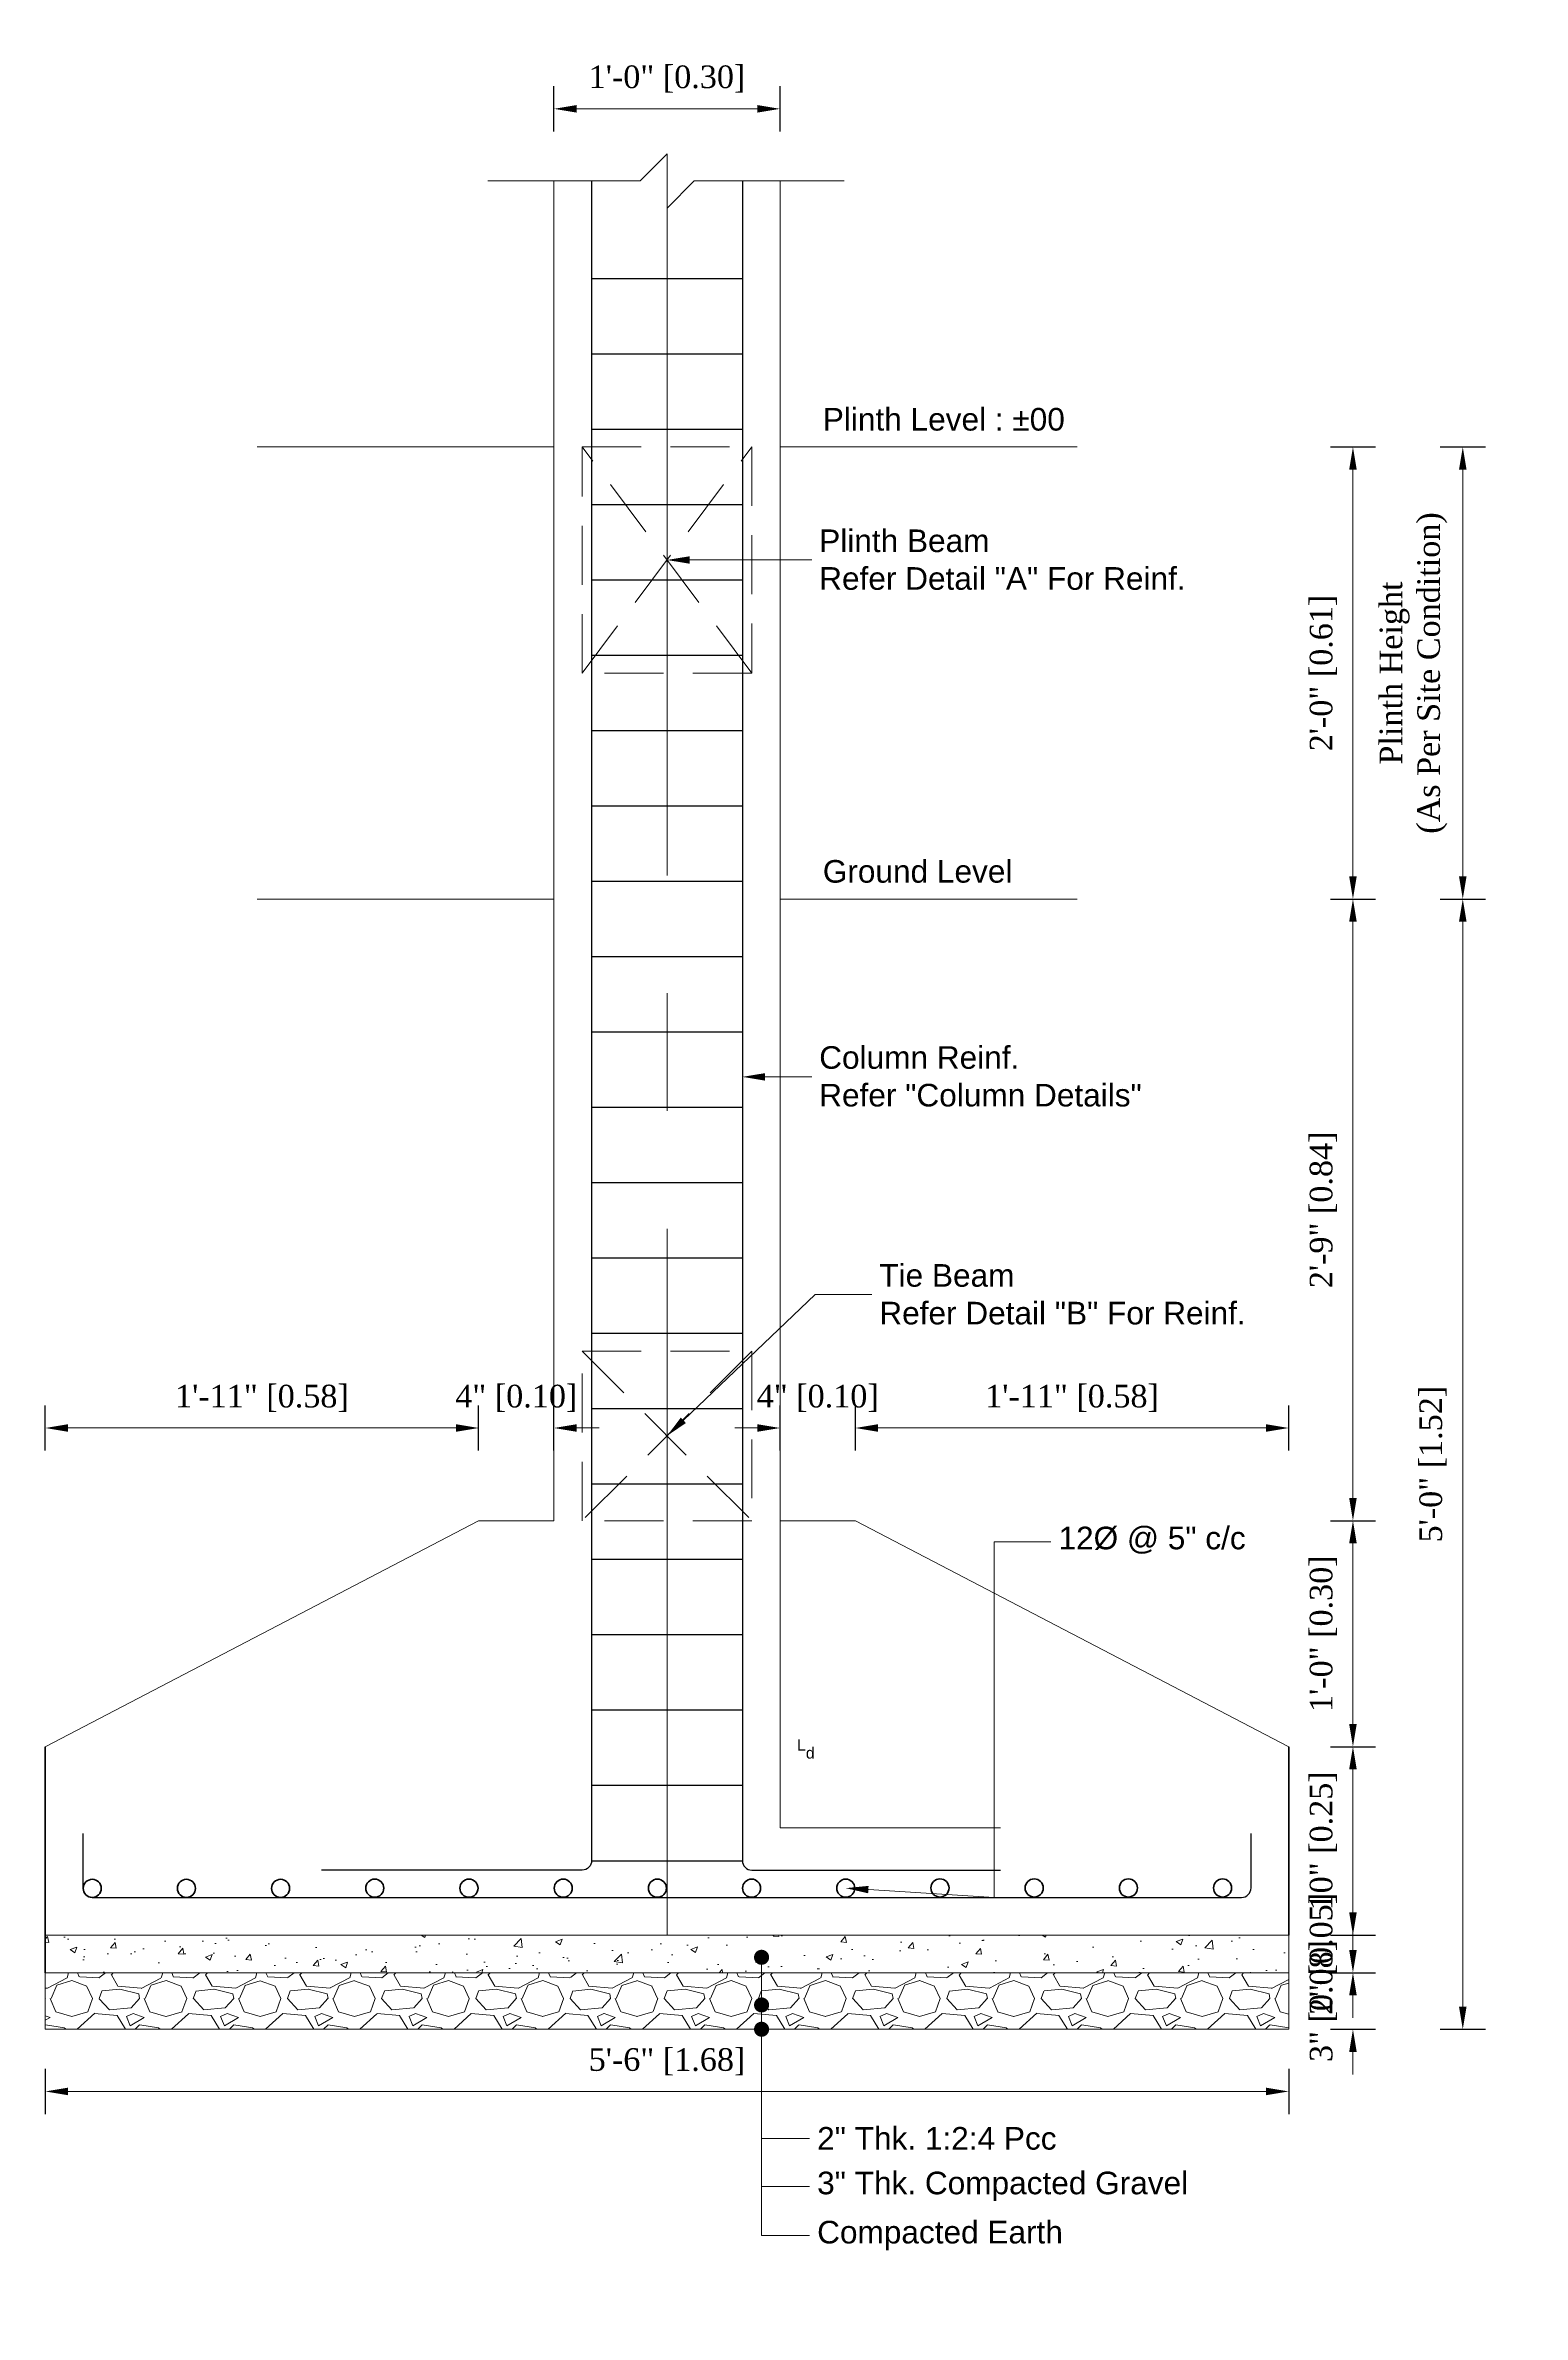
# Model space of a CAD drawing. Header units: feet. Extents: x 4160 to 31260, y -20219 to -1382.
# Drawn here: x 20735 to 20813.4, y -5229.7 to -5109.2 of the extents above; entities that cross this region are included whole.
import ezdxf
from ezdxf import colors
from ezdxf.entities.mleader import LeaderData, LeaderLine
from ezdxf.math import Vec2, Vec3

# ---------------------------------------------------------------- set-up
doc = ezdxf.new("R2010")
doc.units = ezdxf.units.FT
doc.header["$LTSCALE"] = 50
doc.header["$MEASUREMENT"] = 0
doc.header["$PDMODE"] = 34
doc.linetypes.add('CENTER2', pattern=[1.125, 0.75, -0.125, 0.125, -0.125])
doc.linetypes.add('HIDDEN', pattern=[0.375, 0.25, -0.125])
for name, color, linetype, lineweight in [('IES_WR_Center Line', 7, 'CENTER2', 13), ('IES_WR_Dimension', 7, 'Continuous', 15), ('IES_WR_Elevation', 4, 'Continuous', 15), ('IES_WR_GL', 3, 'ORIGINAL_GL', 15), ('IES_WR_Hatch ANSI31', 8, 'Continuous', 15), ('IES_WR_Leader', 7, 'Continuous', 15), ('IES_WR_Rebar Concrete Line', 2, 'Continuous', 15), ('IES_WR_Rebar-Main', 1, 'Continuous', 30), ('IES_WR_Stirrups', 6, 'Continuous', 25), ('IES_WR_Text Structure', 70, 'Continuous', 20), ('Reference', 7, 'Continuous', 15), ('Reinforcement', 1, 'Continuous', 40), ('wall', 6, 'Continuous', 40)]:
    doc.layers.add(name, color=color, linetype=linetype, lineweight=lineweight)
doc.styles.add('arial', font='times.ttf')
doc.styles.add('Arial Annotation', font='arial.ttf', dxfattribs={"height": 0.06})
doc.styles.get("Standard").update_dxf_attribs({"font": 'arial.ttf'})
doc.linetypes.add('ORIGINAL_GL', pattern='A,10,-1,["V",Standard,S=2,R=180,X=1,Y=0],-1,0', length=12)
doc.dimstyles.new('SECS', dxfattribs={"dimtxt": 0.06, "dimasz": 0.06, "dimexe": 0.06, "dimexo": 0, "dimgap": 0.04, "dimtad": 1, "dimdec": 0, "dimzin": 3, "dimdsep": 46, "dimlunit": 4, "dimtxsty": 'arial', "dimcen": 1.25, "dimclrd": 256, "dimclrt": 3, "dimadec": 0, "dimazin": 0, "dimtfac": 1, "dimtdec": 0, "dimtix": 1, "dimtofl": 0, "dimtmove": 2, "dimatfit": 1, "dimfxl": 0.06, "dimfxlon": 1, "dimtolj": 1, "dimtzin": 0, "dimlwd": -1, "dimarcsym": 0})

# ---------------------------------------------------------------- blocks, each defined once
blk = doc.blocks.new('*U349')
at = {"layer": 'IES_WR_Stirrups'}
blk.add_lwpolyline([(0, 4), (0, -4)], dxfattribs=at)
blk = doc.blocks.new('*U350')
at = {"color": 0, "linetype": 'ByBlock', "lineweight": -2, "transparency": 16777216, "rotation": 90}
for p in [(539.81, 186.35), (539.81, 182.35), (539.81, 178.35), (539.81, 174.35), (539.81, 170.35), (539.81, 166.35), (539.81, 162.35), (539.81, 158.35), (539.81, 154.35), (539.81, 150.35), (539.81, 146.35), (539.81, 142.35), (539.81, 138.35), (539.81, 134.35), (539.81, 130.35), (539.81, 126.35), (539.81, 122.35), (539.81, 118.35), (539.81, 114.35), (539.81, 110.35), (539.81, 106.35), (539.81, 102.35)]:
    blk.add_blockref('*U349', p, dxfattribs=at)
blk = doc.blocks.new('*D493')
at = {"layer": 'Defpoints', "color": 0}
for p in [(20774.01, -5112.59), (20762.01, -5116.42), (20774.01, -5116.42)]:
    blk.add_point(p, dxfattribs=at)
at = {"layer": 'IES_WR_Dimension', "color": 0, "lineweight": -2}
for p, q in [((20762.01, -5113.79), (20762.01, -5111.39)), ((20774.01, -5113.79), (20774.01, -5111.39))]:
    blk.add_line(p, q, dxfattribs=at)
at = {"layer": 'IES_WR_Dimension'}
blk.add_line((20763.21, -5112.59), (20772.81, -5112.59), dxfattribs=at)
for points in [[(20763.21, -5112.39), (20763.21, -5112.79), (20762.01, -5112.59)], [(20772.81, -5112.39), (20772.81, -5112.79), (20774.01, -5112.59)]]:
    blk.add_solid(points, dxfattribs=at)
at = {"layer": 'IES_WR_Dimension', "color": 3, "insert": (20768.01, -5111.01), "char_height": 1.2, "attachment_point": 5, "style": 'arial'}
blk.add_mtext('\\A1;1\'-0" [0.30]', dxfattribs=at)
blk = doc.blocks.new('*D495')
at = {"layer": 'Defpoints', "color": 0}
for p in [(20762.01, -5182.62), (20758.01, -5187.54), (20762.01, -5187.54)]:
    blk.add_point(p, dxfattribs=at)
at = {"layer": 'IES_WR_Dimension', "color": 0, "lineweight": -2}
for p, q in [((20758.01, -5183.82), (20758.01, -5181.42)), ((20762.01, -5183.82), (20762.01, -5181.42))]:
    blk.add_line(p, q, dxfattribs=at)
at = {"layer": 'IES_WR_Dimension'}
for p, q in [((20756.81, -5182.62), (20755.61, -5182.62)), ((20763.21, -5182.62), (20764.41, -5182.62))]:
    blk.add_line(p, q, dxfattribs=at)
for points in [[(20756.81, -5182.42), (20756.81, -5182.82), (20758.01, -5182.62)], [(20763.21, -5182.42), (20763.21, -5182.82), (20762.01, -5182.62)]]:
    blk.add_solid(points, dxfattribs=at)
at = {"layer": 'IES_WR_Dimension', "color": 3, "insert": (20760.01, -5181.05), "char_height": 1.2, "attachment_point": 5, "style": 'arial'}
blk.add_mtext('\\A1;4" [0.10]', dxfattribs=at)
blk = doc.blocks.new('*D497')
at = {"layer": 'Defpoints', "color": 0}
for p in [(20774.01, -5182.62), (20774.01, -5187.54), (20778.01, -5187.54)]:
    blk.add_point(p, dxfattribs=at)
at = {"layer": 'IES_WR_Dimension', "color": 0, "lineweight": -2}
for p, q in [((20774.01, -5183.82), (20774.01, -5181.42)), ((20778.01, -5183.82), (20778.01, -5181.42))]:
    blk.add_line(p, q, dxfattribs=at)
at = {"layer": 'IES_WR_Dimension'}
for p, q in [((20772.81, -5182.62), (20771.61, -5182.62)), ((20779.21, -5182.62), (20780.41, -5182.62))]:
    blk.add_line(p, q, dxfattribs=at)
for points in [[(20772.81, -5182.42), (20772.81, -5182.82), (20774.01, -5182.62)], [(20779.21, -5182.42), (20779.21, -5182.82), (20778.01, -5182.62)]]:
    blk.add_solid(points, dxfattribs=at)
at = {"layer": 'IES_WR_Dimension', "color": 3, "insert": (20776.01, -5181.05), "char_height": 1.2, "attachment_point": 5, "style": 'arial'}
blk.add_mtext('\\A1;4" [0.10]', dxfattribs=at)
blk = doc.blocks.new('*D499')
at = {"layer": 'Defpoints', "color": 0}
for p in [(20735.01, -5182.62), (20758.01, -5187.54), (20735.01, -5199.54)]:
    blk.add_point(p, dxfattribs=at)
at = {"layer": 'IES_WR_Dimension', "color": 0, "lineweight": -2}
for p, q in [((20735.01, -5183.82), (20735.01, -5181.42)), ((20758.01, -5183.82), (20758.01, -5181.42))]:
    blk.add_line(p, q, dxfattribs=at)
at = {"layer": 'IES_WR_Dimension'}
blk.add_line((20756.81, -5182.62), (20736.21, -5182.62), dxfattribs=at)
for points in [[(20736.21, -5182.42), (20736.21, -5182.82), (20735.01, -5182.62)], [(20756.81, -5182.42), (20756.81, -5182.82), (20758.01, -5182.62)]]:
    blk.add_solid(points, dxfattribs=at)
at = {"layer": 'IES_WR_Dimension', "color": 3, "insert": (20746.51, -5181.05), "char_height": 1.2, "attachment_point": 5, "style": 'arial'}
blk.add_mtext('\\A1;1\'-11" [0.58]', dxfattribs=at)
blk = doc.blocks.new('*D501')
at = {"layer": 'Defpoints', "color": 0}
for p in [(20801.01, -5182.62), (20778.01, -5187.54), (20801.01, -5199.54)]:
    blk.add_point(p, dxfattribs=at)
at = {"layer": 'IES_WR_Dimension', "color": 0, "lineweight": -2}
for p, q in [((20778.01, -5183.82), (20778.01, -5181.42)), ((20801.01, -5183.82), (20801.01, -5181.42))]:
    blk.add_line(p, q, dxfattribs=at)
at = {"layer": 'IES_WR_Dimension'}
blk.add_line((20779.21, -5182.62), (20799.81, -5182.62), dxfattribs=at)
for points in [[(20779.21, -5182.42), (20779.21, -5182.82), (20778.01, -5182.62)], [(20799.81, -5182.42), (20799.81, -5182.82), (20801.01, -5182.62)]]:
    blk.add_solid(points, dxfattribs=at)
at = {"layer": 'IES_WR_Dimension', "color": 3, "insert": (20789.51, -5181.05), "char_height": 1.2, "attachment_point": 5, "style": 'arial'}
blk.add_mtext('\\A1;1\'-11" [0.58]', dxfattribs=at)
blk = doc.blocks.new('*D503')
at = {"layer": 'Defpoints', "color": 0}
for p in [(20735.01, -5214.54), (20801.01, -5214.54), (20801.01, -5217.84)]:
    blk.add_point(p, dxfattribs=at)
at = {"layer": 'IES_WR_Dimension', "color": 0, "lineweight": -2}
for p, q in [((20735.01, -5216.64), (20735.01, -5219.04)), ((20801.01, -5216.64), (20801.01, -5219.04))]:
    blk.add_line(p, q, dxfattribs=at)
at = {"layer": 'IES_WR_Dimension'}
blk.add_line((20736.21, -5217.84), (20799.81, -5217.84), dxfattribs=at)
for points in [[(20736.21, -5217.64), (20736.21, -5218.04), (20735.01, -5217.84)], [(20799.81, -5217.64), (20799.81, -5218.04), (20801.01, -5217.84)]]:
    blk.add_solid(points, dxfattribs=at)
at = {"layer": 'IES_WR_Dimension', "color": 3, "insert": (20768.01, -5216.27), "char_height": 1.2, "attachment_point": 5, "style": 'arial'}
blk.add_mtext('\\A1;5\'-6" [1.68]', dxfattribs=at)
blk = doc.blocks.new('*D505')
at = {"layer": 'Defpoints', "color": 0}
for p in [(20801.01, -5211.54), (20804.42, -5211.54), (20801.01, -5214.54)]:
    blk.add_point(p, dxfattribs=at)
at = {"layer": 'IES_WR_Dimension'}
for p, q in [((20804.42, -5210.34), (20804.42, -5209.14)), ((20804.42, -5215.74), (20804.42, -5216.94))]:
    blk.add_line(p, q, dxfattribs=at)
at = {"layer": 'IES_WR_Dimension', "color": 0, "lineweight": -2}
for p, q in [((20803.22, -5211.54), (20805.62, -5211.54)), ((20803.22, -5214.54), (20805.62, -5214.54))]:
    blk.add_line(p, q, dxfattribs=at)
at = {"layer": 'IES_WR_Dimension'}
for points in [[(20804.22, -5210.34), (20804.62, -5210.34), (20804.42, -5211.54)], [(20804.22, -5215.74), (20804.62, -5215.74), (20804.42, -5214.54)]]:
    blk.add_solid(points, dxfattribs=at)
at = {"layer": 'IES_WR_Dimension', "color": 3, "insert": (20802.85, -5213.04), "char_height": 1.2, "attachment_point": 5, "rotation": 90, "style": 'arial'}
blk.add_mtext('\\A1;3" [0.08]', dxfattribs=at)
blk = doc.blocks.new('*D507')
at = {"layer": 'Defpoints', "color": 0}
for p in [(20801.01, -5209.54), (20804.42, -5209.54), (20801.01, -5211.54)]:
    blk.add_point(p, dxfattribs=at)
at = {"layer": 'IES_WR_Dimension'}
for p, q in [((20804.42, -5208.34), (20804.42, -5207.14)), ((20804.42, -5212.74), (20804.42, -5213.94))]:
    blk.add_line(p, q, dxfattribs=at)
at = {"layer": 'IES_WR_Dimension', "color": 0, "lineweight": -2}
for p, q in [((20803.22, -5209.54), (20805.62, -5209.54)), ((20803.22, -5211.54), (20805.62, -5211.54))]:
    blk.add_line(p, q, dxfattribs=at)
at = {"layer": 'IES_WR_Dimension'}
for points in [[(20804.22, -5208.34), (20804.62, -5208.34), (20804.42, -5209.54)], [(20804.22, -5212.74), (20804.62, -5212.74), (20804.42, -5211.54)]]:
    blk.add_solid(points, dxfattribs=at)
at = {"layer": 'IES_WR_Dimension', "color": 3, "insert": (20802.85, -5210.54), "char_height": 1.2, "attachment_point": 5, "rotation": 90, "style": 'arial'}
blk.add_mtext('\\A1;2" [0.05]', dxfattribs=at)
blk = doc.blocks.new('*D509')
at = {"layer": 'Defpoints', "color": 0}
for p in [(20801.01, -5199.54), (20804.42, -5199.54), (20801.01, -5209.54)]:
    blk.add_point(p, dxfattribs=at)
at = {"layer": 'IES_WR_Dimension', "color": 0, "lineweight": -2}
for p, q in [((20803.22, -5199.54), (20805.62, -5199.54)), ((20803.22, -5209.54), (20805.62, -5209.54))]:
    blk.add_line(p, q, dxfattribs=at)
at = {"layer": 'IES_WR_Dimension'}
blk.add_line((20804.42, -5208.34), (20804.42, -5200.74), dxfattribs=at)
for points in [[(20804.22, -5200.74), (20804.62, -5200.74), (20804.42, -5199.54)], [(20804.22, -5208.34), (20804.62, -5208.34), (20804.42, -5209.54)]]:
    blk.add_solid(points, dxfattribs=at)
at = {"layer": 'IES_WR_Dimension', "color": 3, "insert": (20802.85, -5204.54), "char_height": 1.2, "attachment_point": 5, "rotation": 90, "style": 'arial'}
blk.add_mtext('\\A1;10" [0.25]', dxfattribs=at)
blk = doc.blocks.new('*D511')
at = {"layer": 'Defpoints', "color": 0}
for p in [(20778.01, -5187.54), (20804.42, -5187.54), (20801.01, -5199.54)]:
    blk.add_point(p, dxfattribs=at)
at = {"layer": 'IES_WR_Dimension', "color": 0, "lineweight": -2}
for p, q in [((20803.22, -5187.54), (20805.62, -5187.54)), ((20803.22, -5199.54), (20805.62, -5199.54))]:
    blk.add_line(p, q, dxfattribs=at)
at = {"layer": 'IES_WR_Dimension'}
blk.add_line((20804.42, -5198.34), (20804.42, -5188.74), dxfattribs=at)
for points in [[(20804.22, -5188.74), (20804.62, -5188.74), (20804.42, -5187.54)], [(20804.22, -5198.34), (20804.62, -5198.34), (20804.42, -5199.54)]]:
    blk.add_solid(points, dxfattribs=at)
at = {"layer": 'IES_WR_Dimension', "color": 3, "insert": (20802.85, -5193.54), "char_height": 1.2, "attachment_point": 5, "rotation": 90, "style": 'arial'}
blk.add_mtext('\\A1;1\'-0" [0.30]', dxfattribs=at)
blk = doc.blocks.new('*D513')
at = {"layer": 'Defpoints', "color": 0}
for p in [(20789.78, -5154.54), (20804.42, -5154.54), (20778.01, -5187.54)]:
    blk.add_point(p, dxfattribs=at)
at = {"layer": 'IES_WR_Dimension', "color": 0, "lineweight": -2}
for p, q in [((20803.22, -5154.54), (20805.62, -5154.54)), ((20803.22, -5187.54), (20805.62, -5187.54))]:
    blk.add_line(p, q, dxfattribs=at)
at = {"layer": 'IES_WR_Dimension'}
blk.add_line((20804.42, -5186.34), (20804.42, -5155.74), dxfattribs=at)
for points in [[(20804.22, -5155.74), (20804.62, -5155.74), (20804.42, -5154.54)], [(20804.22, -5186.34), (20804.62, -5186.34), (20804.42, -5187.54)]]:
    blk.add_solid(points, dxfattribs=at)
at = {"layer": 'IES_WR_Dimension', "color": 3, "insert": (20802.85, -5171.04), "char_height": 1.2, "attachment_point": 5, "rotation": 90, "style": 'arial'}
blk.add_mtext('\\A1;2\'-9" [0.84]', dxfattribs=at)
blk = doc.blocks.new('*D515')
at = {"layer": 'Defpoints', "color": 0}
for p in [(20789.78, -5130.54), (20804.42, -5130.54), (20789.78, -5154.54)]:
    blk.add_point(p, dxfattribs=at)
at = {"layer": 'IES_WR_Dimension', "color": 0, "lineweight": -2}
for p, q in [((20803.22, -5130.54), (20805.62, -5130.54)), ((20803.22, -5154.54), (20805.62, -5154.54))]:
    blk.add_line(p, q, dxfattribs=at)
at = {"layer": 'IES_WR_Dimension'}
blk.add_line((20804.42, -5153.34), (20804.42, -5131.74), dxfattribs=at)
for points in [[(20804.22, -5131.74), (20804.62, -5131.74), (20804.42, -5130.54)], [(20804.22, -5153.34), (20804.62, -5153.34), (20804.42, -5154.54)]]:
    blk.add_solid(points, dxfattribs=at)
at = {"layer": 'IES_WR_Dimension', "color": 3, "insert": (20802.85, -5142.54), "char_height": 1.2, "attachment_point": 5, "rotation": 90, "style": 'arial'}
blk.add_mtext('\\A1;2\'-0" [0.61]', dxfattribs=at)
blk = doc.blocks.new('*D517')
at = {"layer": 'Defpoints', "color": 0}
for p in [(20789.78, -5154.54), (20810.25, -5154.54), (20801.01, -5214.54)]:
    blk.add_point(p, dxfattribs=at)
at = {"layer": 'IES_WR_Dimension', "color": 0, "lineweight": -2}
for p, q in [((20809.05, -5154.54), (20811.45, -5154.54)), ((20809.05, -5214.54), (20811.45, -5214.54))]:
    blk.add_line(p, q, dxfattribs=at)
at = {"layer": 'IES_WR_Dimension'}
blk.add_line((20810.25, -5213.34), (20810.25, -5155.74), dxfattribs=at)
for points in [[(20810.05, -5155.74), (20810.45, -5155.74), (20810.25, -5154.54)], [(20810.05, -5213.34), (20810.45, -5213.34), (20810.25, -5214.54)]]:
    blk.add_solid(points, dxfattribs=at)
at = {"layer": 'IES_WR_Dimension', "color": 3, "insert": (20808.67, -5184.54), "char_height": 1.2, "attachment_point": 5, "rotation": 90, "style": 'arial'}
blk.add_mtext('\\A1;5\'-0" [1.52]', dxfattribs=at)
blk = doc.blocks.new('*D519')
at = {"layer": 'Defpoints', "color": 0}
for p in [(20789.78, -5130.54), (20810.25, -5130.54), (20789.78, -5154.54)]:
    blk.add_point(p, dxfattribs=at)
at = {"layer": 'IES_WR_Dimension', "color": 0, "lineweight": -2}
for p, q in [((20809.05, -5130.54), (20811.45, -5130.54)), ((20809.05, -5154.54), (20811.45, -5154.54))]:
    blk.add_line(p, q, dxfattribs=at)
at = {"layer": 'IES_WR_Dimension'}
blk.add_line((20810.25, -5153.34), (20810.25, -5131.74), dxfattribs=at)
for points in [[(20810.05, -5131.74), (20810.45, -5131.74), (20810.25, -5130.54)], [(20810.05, -5153.34), (20810.45, -5153.34), (20810.25, -5154.54)]]:
    blk.add_solid(points, dxfattribs=at)
at = {"layer": 'IES_WR_Dimension', "color": 3, "insert": (20807.63, -5142.54), "char_height": 1.2, "attachment_point": 5, "rotation": 90, "style": 'arial'}
blk.add_mtext('\\A1;Plinth Height^J(As Per Site Condition)', dxfattribs=at)
blk = doc.blocks.new('_Dot')
at = {"color": 0, "linetype": 'ByBlock', "lineweight": -2}
blk.add_line((-0.5, 0), (-1, 0), dxfattribs=at)
at = {"color": 0, "linetype": 'ByBlock', "const_width": 0.5}
blk.add_lwpolyline([(-0.25, 0, 1), (0.25, 0, 1)], format="xyb", close=True, dxfattribs=at)
blk = doc.blocks.new('REBAR CUT')
at = {"layer": 'Reinforcement'}
blk.add_circle((0, 0), 0.024, dxfattribs=at)

msp = doc.modelspace()

# ---------------------------------------------------------------- hatches: boundary and pattern name
at = {"layer": 'IES_WR_Hatch ANSI31'}
h = msp.add_hatch(dxfattribs=at)
h.set_pattern_fill('AR-CONC', color=256, scale=0.025)
h.set_pattern_definition([(50, (20121.3836, -5307.9408), (3.586301, -0.313761), [0.375, -4.125]), (355, (20121.3836, -5307.9408), (-0.693757, 3.76096), [0.3, -3.3]), (100.45144, (20121.6824, -5307.967), (2.892544, 3.4472), [0.3187, -3.50571]), (46.1842, (20121.3836, -5306.941), (5.336207, -0.827596), [0.5625, -6.1875]), (96.6356, (20121.828, -5307.01), (4.67331, 4.870593), [0.47805, -5.25857]), (351.1842, (20121.3836, -5306.941), (4.67331, 4.870593), [0.45, -4.95]), (21, (20121.8836, -5307.1908), (2.984535, -2.013094), [0.375, -4.125]), (326, (20121.8836, -5307.1908), (1.216577, 3.62575), [0.3, -3.3]), (71.45144, (20122.1323, -5307.3586), (4.201112, 1.612656), [0.3187, -3.50571]), (37.5, (20121.3836, -5307.9408), (0.0607993, 1.6644693), [0, -3.26, 0, -3.35, 0, -3.3125]), (7.5, (20121.3836, -5307.9408), (1.3153477, 1.9720586), [0, -1.91, 0, -3.185, 0, -1.2625]), (327.5, (20120.2686, -5307.9408), (2.6691122, -0.1127744), [0, -1.25, 0, -3.9, 0, -5.175]), (317.5, (20119.7686, -5307.9408), (2.915931, 0.500525), [0, -1.625, 0, -2.59, 0, -3.675])])
h.paths.add_polyline_path([(20735.01, -5209.54), (20735.01, -5211.54), (20801.01, -5211.54), (20801.01, -5209.54)])
h = msp.add_hatch(dxfattribs=at)
h.set_pattern_fill('GRAVEL', color=256, scale=0.25)
h.set_pattern_definition([(228.01279, (20124.98356, -5302.9408), (-40, -45), [0.67268, -66.59544]), (184.96974, (20124.53356, -5303.4408), (60, 5), [1.15434, -114.279624]), (132.510447, (20123.38356, -5303.5408), (50, -55), [0.81394, -80.580163]), (267.27369, (20121.43356, -5304.7908), (5, 100), [1.05119, -104.06779]), (292.833654, (20121.38356, -5305.8408), (-25, 60), [1.030775, -102.046866]), (357.27369, (20121.78356, -5306.7908), (-100, 5), [1.05119, -104.06779]), (37.69424, (20122.83356, -5306.8408), (-65, -50), [1.390145, -137.624243]), (72.255328, (20123.93356, -5305.9908), (35, 110), [1.31244, -129.931607]), (121.429566, (20124.33356, -5304.7408), (-40, 65), [1.05475, -104.420366]), (175.23636, (20123.78356, -5303.8408), (55, -5), [1.20416, -59.003813]), (222.397438, (20122.58356, -5303.7408), (-60, -55), [1.55724, -154.166875]), (138.814075, (20126.38356, -5304.8408), (-35, 30), [0.531505, -52.619224]), (171.469234, (20125.98356, -5304.4908), (65, -10), [1.011185, -100.107557]), (225, (20124.9836, -5304.3408), (-6e-16, -5), [0.707105, -6.363963]), (203.19859, (20124.63356, -5303.7408), (25, 10), [0.38079, -37.698076]), (291.80141, (20124.2836, -5303.8908), (-5, 15), [0.538515, -26.38731]), (30.96376, (20124.4836, -5304.3908), (15, 10), [0.874645, -28.280114]), (161.56505, (20125.2336, -5303.9408), (10, -5), [0.632455, -15.178933]), (16.38954, (20121.38356, -5303.8908), (50, 15), [0.886, -87.714226]), (70.346176, (20122.23356, -5303.6408), (-20, -55), [0.743305, -73.58704]), (293.19859, (20125.23356, -5302.9408), (-10, 25), [0.761575, -37.31729]), (343.61046, (20125.53356, -5303.6408), (-50, 15), [0.886, -87.714226]), (339.44395, (20121.38356, -5306.9908), (-25, 10), [0.8544, -41.86562]), (294.77514, (20122.18356, -5307.2908), (-25, 55), [0.71589, -70.873215]), (66.80141, (20125.28356, -5307.9408), (10, 25), [0.761575, -37.31729]), (17.354025, (20125.58356, -5307.2408), (-65, -20), [0.838155, -82.977118]), (69.44395, (20122.83356, -5307.9408), (-10, -25), [0.4272, -42.29282]), (101.30993, (20124.9836, -5307.9408), (-5, 20), [0.25495, -25.240148]), (165.96376, (20124.9336, -5307.6908), (15, -5), [1.030775, -19.584753]), (186.009006, (20123.93356, -5307.4408), (50, 5), [0.95525, -94.569616]), (303.69007, (20124.4836, -5304.8408), (-5, 10), [0.72111, -17.306646]), (353.157227, (20124.88356, -5305.4408), (85, -10), [1.25897, -124.637813]), (60.945396, (20126.13356, -5305.5908), (-20, -35), [0.51478, -50.96337]), (90, (20126.3836, -5305.141), (-5, 5), [0.3, -4.7]), (120.25644, (20123.83356, -5307.2908), (20, -35), [0.69462, -68.7676]), (48.01279, (20123.48356, -5306.6908), (40, 45), [1.34536, -65.92276]), (0, (20124.3836, -5305.691), (5, 5), [1.3, -3.7]), (325.304846, (20125.68356, -5305.6908), (50, -35), [0.79057, -78.26637]), (254.0546, (20126.33356, -5306.1408), (-5, -20), [0.72801, -35.67254]), (207.645975, (20126.13356, -5306.8408), (-95, -50), [1.185325, -117.34737]), (175.42608, (20125.08356, -5307.3908), (-65, 5), [1.253995, -124.145367])])
h.paths.add_polyline_path([(20735.01, -5211.54), (20735.01, -5214.54), (20801.01, -5214.54), (20801.01, -5211.54)])

# ---------------------------------------------------------------- linework, layer by layer
at = {"layer": 'IES_WR_Center Line'}
msp.add_lwpolyline([(20768.01, -5209.54), (20768.01, -5116.42)], dxfattribs=at)
at = {"layer": 'IES_WR_Dimension'}
msp.add_lwpolyline([(20774.01, -5187.54), (20774.01, -5203.84), (20785.72, -5203.84)], dxfattribs=at)
at = {"layer": 'IES_WR_Elevation'}
for p, q in [((20762.01, -5130.54), (20746.25, -5130.54)), ((20789.78, -5130.54), (20774.01, -5130.54))]:
    msp.add_line(p, q, dxfattribs=at)
at = {"layer": 'IES_WR_GL', "ltscale": 0.025}
for points in [[(20746.25, -5154.54), (20762.01, -5154.54)], [(20774.01, -5154.54), (20789.78, -5154.54)]]:
    msp.add_lwpolyline(points, dxfattribs=at)
at = {"layer": 'IES_WR_Rebar Concrete Line'}
for points in [[(20762.01, -5116.42), (20762.01, -5187.54), (20758.01, -5187.54), (20735.01, -5199.54), (20735.01, -5209.54), (20801.01, -5209.54), (20801.01, -5199.54), (20778.01, -5187.54), (20774.01, -5187.54), (20774.01, -5116.42)], [(20735.01, -5209.54), (20801.01, -5209.54)], [(20735.01, -5209.54), (20735.01, -5214.54)], [(20801.01, -5214.54), (20801.01, -5209.54)], [(20735.01, -5211.54), (20801.01, -5211.54)], [(20735.01, -5214.54), (20801.01, -5214.54)]]:
    msp.add_lwpolyline(points, dxfattribs=at)
at = {"layer": 'IES_WR_Rebar Concrete Line', "linetype": 'HIDDEN', "ltscale": 0.25}
for points in [[(20763.51, -5130.54), (20772.51, -5130.54), (20772.51, -5142.54), (20763.51, -5142.54)], [(20763.51, -5178.54), (20772.51, -5178.54), (20772.51, -5187.54), (20763.51, -5187.54)]]:
    msp.add_lwpolyline(points, close=True, dxfattribs=at)
for points in [[(20772.51, -5142.54), (20763.51, -5130.54)], [(20763.51, -5142.54), (20772.51, -5130.54)], [(20763.51, -5178.54), (20772.51, -5187.54)], [(20772.51, -5178.54), (20763.51, -5187.54)]]:
    msp.add_lwpolyline(points, dxfattribs=at)
at = {"layer": 'IES_WR_Rebar-Main'}
for points in [[(20764.01, -5116.42), (20764.01, -5205.59, -0.414214), (20763.51, -5206.09), (20749.67, -5206.09)], [(20772.01, -5116.42), (20772.01, -5205.59, 0.414214), (20772.51, -5206.09), (20785.72, -5206.09)], [(20737.01, -5204.14), (20737.01, -5207.04, 0.414214), (20737.51, -5207.54), (20798.51, -5207.54, 0.414214), (20799.01, -5207.04), (20799.01, -5204.14)]]:
    msp.add_lwpolyline(points, format="xyb", dxfattribs=at)
at = {"layer": 'Reference'}
msp.add_lwpolyline([(20758.5, -5116.42), (20766.58, -5116.42), (20768.01, -5114.98), (20768.01, -5117.86), (20769.45, -5116.42), (20777.42, -5116.42)], dxfattribs=at)
at = {"layer": 'wall', "color": 5, "ltscale": 0.1}
for points in [[(20735.01, -5211.54), (20735.01, -5199.54)], [(20801.01, -5209.54), (20801.01, -5199.54)]]:
    msp.add_lwpolyline(points, dxfattribs=at)

# ---------------------------------------------------------------- block references
msp.add_blockref('*U350', (20228.2, -5307.94))
at = {"xscale": 20, "yscale": 20, "zscale": 20}
for p in [(20737.5, -5207.06), (20742.5, -5207.06), (20747.5, -5207.06), (20752.5, -5207.05), (20757.5, -5207.05), (20762.5, -5207.05), (20767.5, -5207.05), (20772.5, -5207.05), (20777.5, -5207.05), (20782.5, -5207.04), (20787.5, -5207.04), (20792.5, -5207.04), (20797.5, -5207.04)]:
    msp.add_blockref('REBAR CUT', p, dxfattribs=at)

# ---------------------------------------------------------------- texts
at = {"layer": 'IES_WR_Text Structure', "char_height": 1.2, "width": 61.3817, "attachment_point": 1, "style": 'Arial Annotation'}
for s, insert in [('Plinth Level : %%P00', (20776.28, -5128.47)), ('Ground Level', (20776.28, -5152.47))]:
    msp.add_mtext(s, dxfattribs=dict(at, insert=insert))
at = {"layer": 'IES_WR_Text Structure', "insert": (20775.38, -5199.66), "char_height": 0.6, "attachment_point": 5, "style": 'Arial Annotation'}
msp.add_mtext('\\A1;L{\\S^ d;}', dxfattribs=at)

# ---------------------------------------------------------------- dimensions: what is measured, and where the dimension line sits
at = {"layer": 'IES_WR_Dimension'}
for base, p1, p2, picture, middle in [((20774.01, -5112.59), (20762.01, -5116.42), (20774.01, -5116.42), '*D493', (20768.01, -5111.01)), ((20735.01, -5182.62), (20758.01, -5187.54), (20735.01, -5199.54), '*D499', (20746.51, -5181.05)), ((20762.01, -5182.62), (20758.01, -5187.54), (20762.01, -5187.54), '*D495', (20760.01, -5181.05)), ((20774.01, -5182.62), (20778.01, -5187.54), (20774.01, -5187.54), '*D497', (20776.01, -5181.05)), ((20801.01, -5182.62), (20778.01, -5187.54), (20801.01, -5199.54), '*D501', (20789.51, -5181.05)), ((20801.01, -5217.84), (20735.01, -5214.54), (20801.01, -5214.54), '*D503', (20768.01, -5216.27))]:
    dim = msp.add_linear_dim(base=base, p1=p1, p2=p2, dimstyle='SECS', override={"dimscale": 0, "dimtix": 1, "dimtofl": 0, "dimtmove": 2, "dimatfit": 1}, dxfattribs=at)
    dim.commit()
    dim.dimension.update_dxf_attribs({"geometry": picture, "text_midpoint": middle})
for base, p1, p2, picture, middle in [((20804.42, -5130.54), (20789.78, -5154.54), (20789.78, -5130.54), '*D515', (20802.85, -5142.54)), ((20804.42, -5154.54), (20778.01, -5187.54), (20789.78, -5154.54), '*D513', (20802.85, -5171.04)), ((20810.25, -5154.54), (20801.01, -5214.54), (20789.78, -5154.54), '*D517', (20808.67, -5184.54)), ((20804.42, -5187.54), (20801.01, -5199.54), (20778.01, -5187.54), '*D511', (20802.85, -5193.54)), ((20804.42, -5199.54), (20801.01, -5209.54), (20801.01, -5199.54), '*D509', (20802.85, -5204.54)), ((20804.42, -5209.54), (20801.01, -5211.54), (20801.01, -5209.54), '*D507', (20802.85, -5210.54)), ((20804.42, -5211.54), (20801.01, -5214.54), (20801.01, -5211.54), '*D505', (20802.85, -5213.04))]:
    dim = msp.add_linear_dim(base=base, p1=p1, p2=p2, angle=90, dimstyle='SECS', override={"dimscale": 0, "dimtix": 1, "dimtofl": 0, "dimtmove": 2, "dimatfit": 1}, dxfattribs=at)
    dim.commit()
    dim.dimension.update_dxf_attribs({"geometry": picture, "text_midpoint": middle})
dim = msp.add_linear_dim(base=(20810.25, -5130.54), p1=(20789.78, -5154.54), p2=(20789.78, -5130.54), angle=90, text='Plinth Height^J(As Per Site Condition)', dimstyle='SECS', override={"dimscale": 0, "dimtix": 1, "dimtofl": 0, "dimtmove": 2, "dimatfit": 1}, dxfattribs=at)
dim.commit()
dim.dimension.update_dxf_attribs({"geometry": '*D519', "text_midpoint": (20807.63, -5142.54)})

# ---------------------------------------------------------------- leaders
at = {"layer": 'IES_WR_Leader'}
for points in [[(20774.01, -5187.54), (20774.01, -5195.69)], [(20785.72, -5203.84), (20774.01, -5203.84)]]:
    msp.add_leader(points, dimstyle='SECS', override={"dimscale": 0}, dxfattribs=at)
ml = msp.add_multileader_mtext('Standard', dxfattribs=at)
ml.set_content('Plinth Beam\\PRefer Detail "A" For Reinf.', color=256, style='Arial Annotation')
ml.set_leader_properties(color=256, linetype='ByLayer', lineweight=-1)
ml.build(insert=Vec2(0, 0))
ml.multileader.update_dxf_attribs({"text_left_attachment_type": 2, "text_right_attachment_type": 2, "dogleg_length": 0, "arrow_head_size": 1.2, "scale": 20})
ctx = ml.context
ctx.base_point, ctx.scale, ctx.char_height, ctx.arrow_head_size, ctx.landing_gap_size, ctx.plane_origin = Vec3(20775.69, -5136.54), 20, 1.2, 1.2, 0.4, Vec3(20768.01, -5136.54)
ctx.left_attachment, ctx.right_attachment = 2, 2
notes = []
notes.append((ctx, [(0, (1, 1, 0), (20775.69, -5136.54), (1, 0), 0, [(0, [(20768.01, -5136.54)], 0, [])])]))
ctx.mtext.insert, ctx.mtext.flow_direction = Vec3(20776.09, -5134.92), 5
ml = msp.add_multileader_mtext('Standard', dxfattribs=at)
ml.set_content('Column Reinf.\\PRefer "Column Details" ', color=256, style='Arial Annotation')
ml.set_leader_properties(color=256, linetype='ByLayer', lineweight=-1)
ml.build(insert=Vec2(0, 0))
ml.multileader.update_dxf_attribs({"text_left_attachment_type": 2, "text_right_attachment_type": 2, "dogleg_length": 0, "arrow_head_size": 1.2, "scale": 20})
ctx = ml.context
ctx.base_point, ctx.scale, ctx.char_height, ctx.arrow_head_size, ctx.landing_gap_size, ctx.plane_origin = Vec3(20775.69, -5163.98), 20, 1.2, 1.2, 0.4, Vec3(20768.01, -5163.98)
ctx.left_attachment, ctx.right_attachment = 2, 2
notes.append((ctx, [(0, (1, 1, 0), (20775.69, -5163.98), (1, 0), 0, [(0, [(20772.01, -5163.98)], 0, [])])]))
ctx.mtext.insert, ctx.mtext.flow_direction = Vec3(20776.09, -5162.35), 5
ml = msp.add_multileader_mtext('Standard', dxfattribs=at)
ml.set_content('Tie Beam^JRefer Detail "B" For Reinf.', color=256, style='Arial Annotation')
ml.set_leader_properties(color=256, linetype='ByLayer', lineweight=-1)
ml.build(insert=Vec2(0, 0))
ml.multileader.update_dxf_attribs({"text_left_attachment_type": 2, "text_right_attachment_type": 2, "dogleg_length": 0.151, "arrow_head_size": 1.2, "scale": 20})
ctx = ml.context
ctx.base_point, ctx.scale, ctx.char_height, ctx.arrow_head_size, ctx.landing_gap_size, ctx.plane_origin = Vec3(20778.88, -5175.54), 20, 1.2, 1.2, 0.4, Vec3(20768.01, -5183.04)
ctx.left_attachment, ctx.right_attachment = 2, 2
notes.append((ctx, [(0, (1, 1, 0), (20775.87, -5175.54), (1, 0), 3.02, [(0, [(20768.01, -5183.04)], 0, [])])]))
ctx.mtext.insert, ctx.mtext.flow_direction = Vec3(20779.28, -5173.92), 5
ml = msp.add_multileader_mtext('Standard', dxfattribs=at)
ml.set_content('12%%C @ 5" c/c', color=256, style='Arial Annotation')
ml.set_leader_properties(color=256, linetype='ByLayer', lineweight=-1)
ml.build(insert=Vec2(0, 0))
ml.multileader.update_dxf_attribs({"text_left_attachment_type": 2, "text_right_attachment_type": 2, "dogleg_length": 0.151, "arrow_head_size": 1.2, "scale": 20})
ctx = ml.context
ctx.base_point, ctx.scale, ctx.char_height, ctx.arrow_head_size, ctx.landing_gap_size, ctx.plane_origin = Vec3(20788.39, -5188.66), 20, 1.2, 1.2, 0.4, Vec3(20774.46, -5193.27)
ctx.left_attachment, ctx.right_attachment = 2, 2
notes.append((ctx, [(0, (1, 1, 0), (20785.37, -5188.66), (1, 0), 3.02, [(1, [(20777.5, -5207.05), (20785.37, -5207.54)], 0, [])])]))
ctx.mtext.insert, ctx.mtext.flow_direction = Vec3(20788.79, -5187.86), 5
ml = msp.add_multileader_mtext('Standard', dxfattribs=at)
ml.set_content('2" Thk. 1:2:4 Pcc', color=256, style='Arial Annotation')
ml.set_leader_properties(color=256, linetype='ByLayer', lineweight=-1)
ml.set_arrow_properties(name='DOT')
ml.build(insert=Vec2(0, 0))
ml.multileader.update_dxf_attribs({"text_left_attachment_type": 2, "text_right_attachment_type": 2, "dogleg_length": 0.127, "arrow_head_size": 0.8, "scale": 20})
ctx = ml.context
ctx.base_point, ctx.scale, ctx.char_height, ctx.arrow_head_size, ctx.landing_gap_size, ctx.plane_origin = Vec3(20775.58, -5220.34), 20, 1.2, 0.8, 0.4, Vec3(20773.03, -5210.72)
ctx.left_attachment, ctx.right_attachment = 2, 2
notes.append((ctx, [(0, (1, 1, 0), (20773.03, -5220.34), (1, 0), 2.55, [(0, [(20773.03, -5210.72)], 0, [])])]))
ctx.mtext.insert, ctx.mtext.flow_direction = Vec3(20775.98, -5219.73), 5
ml = msp.add_multileader_mtext('Standard', dxfattribs=at)
ml.set_content('3" Thk. Compacted Gravel', color=256, style='Arial Annotation')
ml.set_leader_properties(color=256, linetype='ByLayer', lineweight=-1)
ml.set_arrow_properties(name='DOT')
ml.build(insert=Vec2(0, 0))
ml.multileader.update_dxf_attribs({"text_left_attachment_type": 2, "text_right_attachment_type": 2, "dogleg_length": 0.127, "arrow_head_size": 0.8, "scale": 20})
ctx = ml.context
ctx.base_point, ctx.scale, ctx.char_height, ctx.arrow_head_size, ctx.landing_gap_size, ctx.plane_origin = Vec3(20775.58, -5222.88), 20, 1.2, 0.8, 0.4, Vec3(20773.03, -5213.25)
ctx.left_attachment, ctx.right_attachment = 2, 2
notes.append((ctx, [(0, (1, 1, 0), (20773.03, -5222.88), (1, 0), 2.55, [(0, [(20773.03, -5213.25)], 0, [])])]))
ctx.mtext.insert, ctx.mtext.flow_direction = Vec3(20775.98, -5222.1), 5
ml = msp.add_multileader_mtext('Standard', dxfattribs=at)
ml.set_content('Compacted Earth', color=256, style='Arial Annotation')
ml.set_leader_properties(color=256, linetype='ByLayer', lineweight=-1)
ml.set_arrow_properties(name='DOT')
ml.build(insert=Vec2(0, 0))
ml.multileader.update_dxf_attribs({"text_left_attachment_type": 2, "text_right_attachment_type": 2, "dogleg_length": 0.127, "arrow_head_size": 0.8, "scale": 20})
ctx = ml.context
ctx.base_point, ctx.scale, ctx.char_height, ctx.arrow_head_size, ctx.landing_gap_size, ctx.plane_origin = Vec3(20775.58, -5225.49), 20, 1.2, 0.8, 0.4, Vec3(20773.03, -5215.86)
ctx.left_attachment, ctx.right_attachment = 2, 2
notes.append((ctx, [(0, (1, 1, 0), (20773.03, -5225.49), (1, 0), 2.55, [(0, [(20773.03, -5214.54)], 0, [])])]))
ctx.mtext.insert, ctx.mtext.flow_direction = Vec3(20775.98, -5224.71), 5
for ctx, leaders in notes:
    for number, flags, end, landing, length, lines in leaders:
        leader = LeaderData()
        leader.index, (leader.has_last_leader_line, leader.has_dogleg_vector, leader.attachment_direction) = number, flags
        leader.last_leader_point, leader.dogleg_vector, leader.dogleg_length = Vec3(end), Vec3(landing), length
        for number, points, colour, breaks in lines:
            line = LeaderLine()
            line.index, line.vertices, line.color, line.breaks = number, Vec3.list(points), colors.encode_raw_color(colour), breaks
            leader.lines.append(line)
        ctx.leaders.append(leader)

doc.saveas('drawing.dxf')
